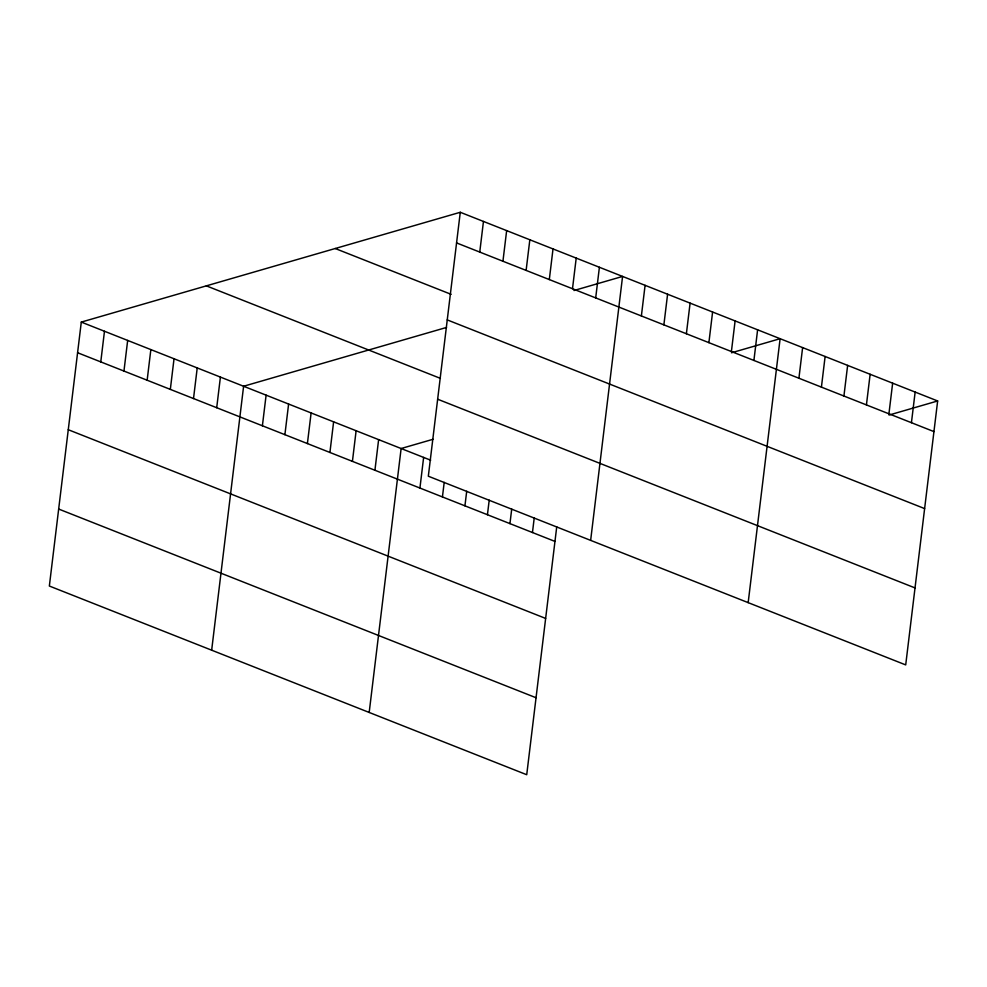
<?xml version="1.0" encoding="UTF-8"?>
<svg xmlns="http://www.w3.org/2000/svg" width="987" height="987" viewBox="0 0 987 987"><rect width="100%" height="100%" fill="white"/><g stroke="black" fill="none" stroke-linecap="round" stroke-linejoin="round"><path stroke-width="1.48" d="M460.275 212.279L428.333 476.215L905.708 664.905L937.65 400.969L460.275 212.279L81.292 322.095L49.35 586.031L526.725 774.721L556.73 526.836M100.773 361.896L104.474 331.262M123.955 371.063L127.668 340.429M147.149 380.229L150.851 349.595M170.332 389.384L174.033 358.762M193.514 398.551L197.227 367.917M216.708 407.717L220.409 377.083M211.662 650.186L243.604 386.25L446.543 327.437M262.394 425.779L266.108 395.145M284.898 434.675L288.611 404.041M307.401 443.57L311.115 412.936M329.917 452.465L333.618 421.831M352.421 461.361L356.122 430.727M374.924 470.256L378.626 439.622M369.187 712.454L401.129 448.517L433.096 439.264M419.931 488.047L423.633 457.413M442.435 496.942L444.199 482.359M479.756 252.067L483.457 221.446M464.939 505.837L466.703 491.255M502.938 261.234L506.652 230.6M487.442 514.733L489.207 500.15M526.12 270.401L529.834 239.767M509.946 523.628L511.71 509.045M549.315 279.568L553.016 248.934M532.462 532.524L534.226 517.941M572.497 288.735L576.211 258.1M595.692 297.901L599.393 267.267M590.645 540.37L622.575 276.434L573.94 290.523M641.377 315.963L645.091 285.329M663.881 324.859L667.594 294.225M686.384 333.754L690.098 303.12M708.888 342.649L712.602 312.015M731.404 351.545L735.105 320.911M753.908 360.44L757.609 329.806M748.171 602.638L780.112 338.701L731.478 352.791M798.915 378.231L802.616 347.597M821.418 387.126L825.12 356.492M843.922 396.021L847.636 365.387M866.426 404.917L870.139 374.283M888.929 413.812L892.643 383.178M911.433 422.707L915.146 392.073M889.016 415.058L937.65 400.969M456.562 242.913L933.949 431.603M335.21 248.514L451.145 294.336M447.247 319.899L924.622 508.589M206.357 285.86L440.399 378.366M437.648 399.217L915.023 587.919M81.292 322.095L430.665 460.201M77.578 352.729L554.965 541.419M68.263 429.715L545.638 618.417M58.665 509.045L536.04 697.735"/></g></svg>
